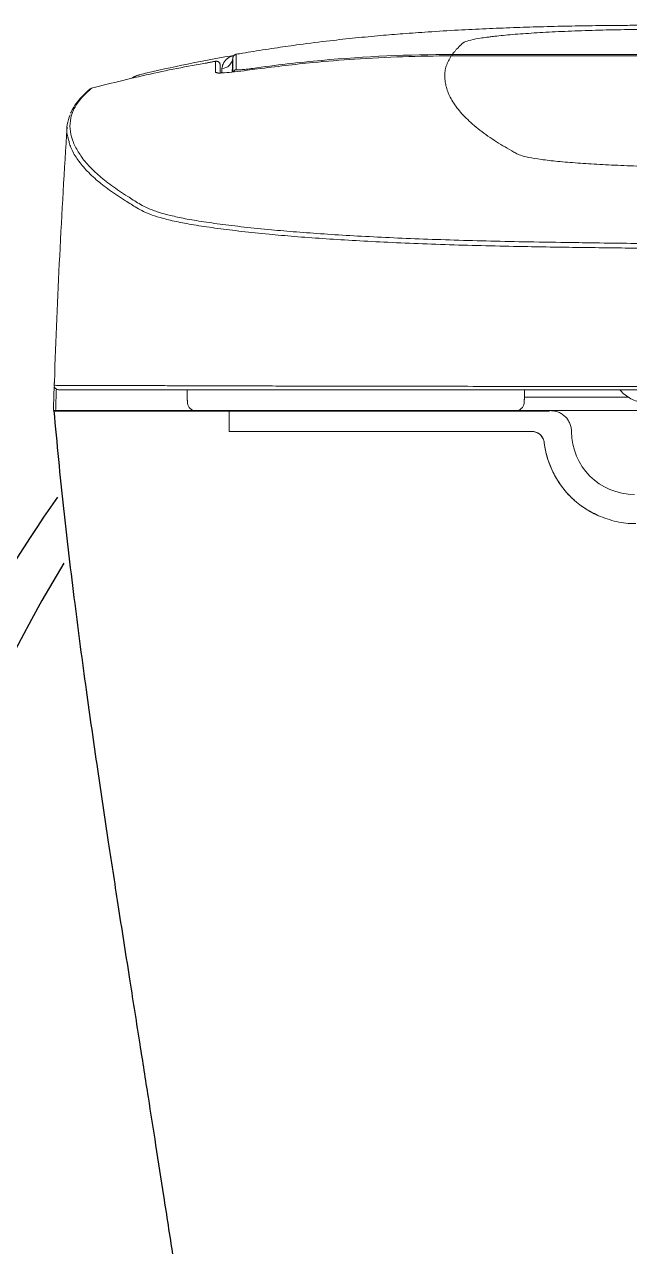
# Model space of a CAD drawing. Extents: x 3571 to 9666, y -561 to 1991.
# Drawn here: x 4921.5 to 5065.7, y -9 to 282.5 of the extents above; entities that cross this region are included whole.
import ezdxf

# ---------------------------------------------------------------- set-up
doc = ezdxf.new("R2010")
doc.units = 0
doc.header["$LTSCALE"] = 20
doc.header["$MEASUREMENT"] = 0
doc.layers.get('0').update_dxf_attribs({"linetype": 'CONTINUOUS'})
for name, color, linetype in [('00_COMPONENTS', 7, 'CONTINUOUS'), ('1', 7, 'CONTINUOUS'), ('4', 4, 'CONTINUOUS')]:
    doc.layers.add(name, color=color, linetype=linetype)

msp = doc.modelspace()

# ---------------------------------------------------------------- linework, layer by layer
at = {"color": 7, "linetype": 'Continuous', "lineweight": 15}
for p, q in [((5232.08, 275.03), (5023.21, 275.03)), ((5023.21, 275.03), (5023.21, 275.03)), ((5023.45, 275.38), (5231.84, 275.38)), ((5023.45, 275.03), (5023.45, 275.38)), ((5065.39, 193.62), (5040.65, 193.62)), ((4954.11, 190.46), (4954.11, 190.41)), ((4954.13, 190.46), (4954.13, 190.41)), ((4954.8, 190.46), (4954.8, 190.41)), ((4955.37, 190.46), (4955.37, 190.41)), ((4962.35, 190.37), (4971.39, 190.37)), ((4970.3, 189.46), (4970.3, 190.37)), ((4971.39, 190.37), (4992.43, 190.37)), ((4992.43, 190.37), (5005.72, 190.37)), ((5005.72, 190.37), (5032.03, 190.37)), ((5032.03, 190.37), (5038.55, 190.37)), ((5038.96, 190.41), (5046.86, 190.41)), ((5007.65, 185.46), (5005.66, 185.46)), ((5007.65, 185.46), (5005.66, 185.46)), ((5023.57, 185.46), (5007.65, 185.46)), ((5023.57, 185.46), (5007.65, 185.46)), ((5042.37, 185.46), (5023.57, 185.46)), ((5042.37, 185.46), (5023.57, 185.46))]:
    msp.add_line(p, q, dxfattribs=at)
msp.add_line((4928.48, 190.38), (5046.64, 190.39))
at = {"color": 7, "linetype": 'Continuous', "lineweight": 15, "flags": 128}
for points in [[(5023.41, 275.03), (5023.41, 275.12), (5023.41, 275.22), (5023.41, 275.3), (5023.41, 275.35), (5023.41, 275.38)], [(4992.38, 273.65), (4992.37, 273.73), (4992.36, 273.83), (4992.36, 273.91), (4992.35, 273.96), (4992.35, 273.98)]]:
    msp.add_lwpolyline(points, dxfattribs=at)
at = {"color": 7, "linetype": 'Continuous', "lineweight": 15}
for centre, radius, start, end in [((4968.39, 274.75), 2.74, 273.0442, 354.4422), ((4967.14, 272.79), 1, 359.9996, 100.2223), ((4972.11, 270.78), 1, 98.5905, 153.9239), ((4974.09, 271.52), 1.86, 8.4167, 17.3652), ((4967.14, 270.08), 1, 62.5928, 99.479), ((4929.57, 196.41), 1, 178.0463, 269.9997), ((4962.35, 192.37), 2, 185, 270), ((5038.55, 192.37), 2, 270, 355), ((5066.86, 185.41), 15, 180, 270)]:
    msp.add_arc(centre, radius, start, end, dxfattribs=at)
for points, knots in [([(5127.64, 282.55), (5123.91, 282.55), (5116.74, 282.54), (5106.45, 282.52), (5097.08, 282.5), (5088.64, 282.46), (5081.25, 282.43), (5074.87, 282.39), (5069.46, 282.36), (5064.87, 282.33), (5061.01, 282.3), (5056.53, 282.25), (5051.02, 282.16), (5044.46, 282), (5037.91, 281.79), (5031.42, 281.53), (5024.65, 281.2), (5018.05, 280.8), (5011.92, 280.36), (5006.19, 279.89), (5000.31, 279.33), (4993.91, 278.63), (4987.67, 277.85), (4981.62, 277), (4977.1, 276.3), (4973.82, 275.76), (4972.44, 275.52), (4971.92, 275.43)], [0, 0, 0, 0, 0.070455, 0.135104, 0.193948, 0.246989, 0.29423, 0.333385, 0.367403, 0.396306, 0.420078, 0.440185, 0.481122, 0.524531, 0.565128, 0.607203, 0.650633, 0.698182, 0.737901, 0.773078, 0.812433, 0.853317, 0.901758, 0.935931, 0.972857, 0.989809, 1, 1, 1, 1]), ([(5023.45, 275.38), (5023.52, 275.48), (5023.6, 275.58), (5023.71, 275.73), (5023.75, 275.77), (5023.81, 275.86), (5023.85, 275.91), (5023.95, 276.04), (5024.03, 276.12), (5024.25, 276.39), (5024.4, 276.56), (5024.88, 277.09), (5025.23, 277.44), (5025.7, 277.88), (5025.79, 277.96), (5025.93, 278.09), (5025.99, 278.14), (5026.13, 278.23), (5026.21, 278.27), (5026.66, 278.49), (5027.2, 278.66), (5028.6, 278.99), (5029.47, 279.16), (5031.01, 279.4), (5031.56, 279.47), (5032.45, 279.59), (5032.75, 279.63), (5033.38, 279.7), (5033.71, 279.74), (5035.37, 279.92), (5036.85, 280.06), (5040.06, 280.32), (5041.8, 280.44), (5045.5, 280.67), (5047.46, 280.77), (5051.56, 280.96), (5053.71, 281.04), (5058.14, 281.18), (5060.42, 281.23), (5065.08, 281.33), (5067.45, 281.36), (5070.44, 281.38), (5071.04, 281.39), (5072.24, 281.4), (5072.85, 281.4), (5074.05, 281.41), (5074.65, 281.41), (5075.55, 281.42), (5075.85, 281.42), (5076.45, 281.42), (5076.75, 281.42), (5079.46, 281.44), (5081.86, 281.45), (5089.08, 281.48), (5093.9, 281.5), (5108.35, 281.55), (5118, 281.56), (5127.64, 281.56)], [0.7121402, 0.7121402, 0.7121402, 0.7121402, 0.719641, 0.719641, 0.7228269, 0.7228269, 0.7260128, 0.7260128, 0.7323846, 0.7323846, 0.7451281, 0.7451281, 0.7706153, 0.7706153, 0.7769871, 0.7769871, 0.780173, 0.780173, 0.7833589, 0.7833589, 0.7961025, 0.7961025, 0.8088461, 0.8088461, 0.8152179, 0.8152179, 0.8184038, 0.8184038, 0.8215897, 0.8215897, 0.8343333, 0.8343333, 0.8470769, 0.8470769, 0.8598205, 0.8598205, 0.8725641, 0.8725641, 0.8853077, 0.8853077, 0.8980513, 0.8980513, 0.9012372, 0.9012372, 0.9044231, 0.9044231, 0.907609, 0.907609, 0.9092019, 0.9092019, 0.9107949, 0.9107949, 0.9235384, 0.9235384, 0.9490256, 0.9490256, 1, 1, 1, 1]), ([(4971.73, 275.24), (4968.38, 274.63), (4961.37, 273.35), (4953.8, 271.7), (4949.56, 270.73), (4948.96, 270.59)], [0, 0, 0, 0, 0.43844, 0.920898, 1, 1, 1, 1]), ([(4968.54, 272.02), (4968.54, 272.03), (4968.57, 272.41), (4968.76, 273.1), (4969.39, 274.08), (4970.29, 274.85), (4971.08, 275.05), (4971.39, 275.12)], [0, 0, 0, 0, 0.010605, 0.218097, 0.430239, 0.775199, 1, 1, 1, 1]), ([(4971.12, 274.48), (4971.08, 273.59), (4971.05, 272.64), (4971, 271.28), (4971, 271.2)], [0, 0, 0, 0, 0.942286, 1, 1, 1, 1]), ([(4971.16, 274.63), (4971.14, 274.59), (4971.12, 274.55), (4971.12, 274.49), (4971.12, 274.48)], [0, 0, 0, 0, 0.911054, 1, 1, 1, 1]), ([(4971.12, 271.21), (4971.12, 271.59), (4971.12, 272.5), (4971.12, 273.62), (4971.12, 274.32), (4971.12, 274.42), (4971.12, 274.46)], [0, 0, 0, 0, 0.239214, 0.560531, 0.790541, 1, 1, 1, 1]), ([(4971.18, 274.79), (4971.17, 274.78), (4971.14, 274.7), (4971.14, 274.66), (4971.14, 274.64), (4971.13, 274.63)], [0, 0, 0, 0, 0.125244, 0.724528, 1, 1, 1, 1]), ([(4971.94, 275.43), (4971.92, 275.43), (4971.79, 275.42), (4971.59, 275.31), (4971.38, 275.14), (4971.26, 274.97), (4971.2, 274.85), (4971.18, 274.81), (4971.18, 274.79)], [0, 0, 0, 0, 0.033516, 0.279485, 0.486779, 0.672906, 0.854685, 1, 1, 1, 1]), ([(4971.94, 275.32), (4971.94, 275.34), (4971.95, 275.41), (4971.96, 274.83), (4971.96, 273.69), (4971.96, 272.62), (4971.96, 271.77)], [0, 0, 0, 0, 0.12899, 0.41278, 0.533048, 1, 1, 1, 1]), ([(5023.21, 275.03), (5023.21, 275.03), (5019.36, 275.03), (5011.65, 274.91), (5000.65, 274.35), (4989.09, 273.43), (4981.41, 272.48), (4977.01, 271.93)], [0, 0, 0, 0, 0.000001, 0.249428, 0.498855, 0.713152, 1, 1, 1, 1]), ([(5127.64, 248.21), (5122.77, 248.22), (5113.04, 248.23), (5098.46, 248.3), (5086.51, 248.4), (5077.14, 248.51), (5070.54, 248.66), (5064.29, 248.87), (5058.51, 249.14), (5053.18, 249.48), (5048.47, 249.87), (5044.52, 250.32), (5041.52, 250.81), (5039.51, 251.32), (5038.61, 251.85), (5036.43, 253.03), (5033.23, 254.98), (5029.42, 257.7), (5026.27, 260.54), (5023.91, 263.38), (5022.63, 265.72), (5022, 267.55), (5021.72, 268.88), (5021.62, 270.17), (5021.69, 271.42), (5021.98, 272.63), (5022.46, 273.83), (5022.96, 274.63), (5023.21, 275.03)], [0, 0, 0, 0, 0.0336549, 0.0673096, 0.1009654, 0.1168253, 0.1326796, 0.1485348, 0.1643908, 0.1802438, 0.1970581, 0.213873, 0.2306869, 0.2475007, 0.2643252, 0.2811549, 0.3604902, 0.4506451, 0.5407981, 0.6309519, 0.7211056, 0.7630925, 0.8050819, 0.847127, 0.8857939, 0.9238621, 0.9619308, 1, 1, 1, 1]), ([(5023.41, 275.38), (5023.42, 275.38), (5023.43, 275.38), (5023.45, 275.38), (5023.45, 275.38), (5023.45, 275.38), (5023.45, 275.38)], [0, 0, 0, 0, 0.00004062858, 0.00004062858, 0.00004062858, 0.00004068858, 0.00004068858, 0.00004068858, 0.00004068858]), ([(4966.97, 273.75), (4962.09, 272.87), (4952.18, 271.06), (4942.42, 268.59), (4937.48, 267.33)], [0, 0, 0, 0, 0.493187, 1, 1, 1, 1]), ([(4966.97, 273.75), (4967.05, 273.76), (4967.19, 273.78), (4967.41, 273.74), (4967.61, 273.66), (4967.79, 273.54), (4967.94, 273.38), (4968.06, 273.19), (4968.13, 272.99), (4968.14, 272.84), (4968.14, 272.77)], [0, 0, 0, 0, 0.1249972, 0.2499976, 0.3749978, 0.5000005, 0.6250002, 0.7500009, 0.8749981, 1, 1, 1, 1]), ([(4966.98, 271.06), (4966.98, 271.11), (4966.98, 271.32), (4966.98, 272.2), (4966.98, 273.16), (4966.97, 273.7), (4966.97, 273.75)], [0, 0, 0, 0, 0.043577, 0.217882, 0.91511, 1, 1, 1, 1]), ([(4977.01, 271.93), (4976.21, 271.82), (4974.3, 271.57), (4971.47, 271.23), (4969.01, 270.99), (4967.48, 270.91), (4967.28, 270.99), (4967.21, 271.02)], [0, 0, 0, 0, 0.168116, 0.401638, 0.632952, 0.863969, 1, 1, 1, 1]), ([(4968.14, 272.77), (4968.14, 272.37), (4968.14, 271.83), (4968.14, 271.16), (4968.14, 270.97)], [0, 0, 0, 0, 0.725518, 1, 1, 1, 1]), ([(4971.96, 271.77), (4971.96, 271.75), (4971.99, 271.74), (4972.08, 271.72), (4972.15, 271.71), (4972.33, 271.71), (4972.45, 271.71), (4972.72, 271.72), (4972.88, 271.73), (4973.23, 271.76), (4973.43, 271.77), (4973.86, 271.82), (4974.09, 271.84), (4974.57, 271.9), (4974.82, 271.93), (4975.34, 272), (4975.6, 272.03), (4975.87, 272.07)], [0, 0, 0, 0, 0.125, 0.125, 0.25, 0.25, 0.375, 0.375, 0.5, 0.5, 0.625, 0.625, 0.75, 0.75, 0.875, 0.875, 1, 1, 1, 1]), ([(4975.87, 272.07), (4978.6, 272.46), (4981.35, 272.81), (4986.84, 273.45), (4989.59, 273.73), (4992.35, 273.98)], [0, 0, 0, 0, 0.5, 0.5, 1, 1, 1, 1]), ([(4948.9, 270.53), (4948.64, 270.47), (4947.99, 270.31), (4947.39, 269.93), (4947.02, 269.7)], [0, 0, 0, 0, 0.391743, 1, 1, 1, 1]), ([(4948.9, 270.5), (4948.46, 270.41), (4947.94, 270.3), (4947.45, 269.86), (4947.37, 269.78)], [0, 0, 0, 0, 0.82964, 1, 1, 1, 1]), ([(4937.48, 267.33), (4936.54, 266.47), (4934.65, 264.76), (4933.06, 262.18), (4932.27, 259.59), (4932.3, 256.99), (4933.03, 254.4), (4934.4, 251.81), (4936.35, 249.24), (4938.94, 246.66), (4942.11, 244.09), (4945.2, 242.09), (4947.42, 240.66), (4948.75, 239.79), (4950.33, 238.93), (4952.39, 238.07), (4954.57, 237.35), (4956.49, 236.92), (4957.18, 236.77)], [0, 0, 0, 0, 0.0843051, 0.168646, 0.2530211, 0.3374148, 0.4217982, 0.5061317, 0.5902302, 0.6743286, 0.7584271, 0.8425254, 0.8709183, 0.8994035, 0.9278753, 0.9562596, 0.9845427, 1, 1, 1, 1]), ([(4937.15, 267.17), (4937.01, 267.07), (4936.55, 266.75), (4936.05, 266.2), (4935.17, 265.35), (4934.02, 264.04), (4933.03, 262.64), (4932.62, 261.71), (4932.46, 261.35)], [0, 0, 0, 0, 0.047626, 0.151654, 0.274531, 0.534631, 0.818453, 1, 1, 1, 1]), ([(4937.53, 267.35), (4937.38, 267.29), (4937.22, 267.24), (4937.11, 267.15), (4937.1, 267.14), (4937.1, 267.14)], [0, 0, 0, 0, 0.8986449, 0.9942859, 1, 1, 1, 1]), ([(4937.15, 267.17), (4937.17, 267.18), (4937.26, 267.26), (4937.38, 267.3), (4937.48, 267.33)], [0, 0, 0, 0, 0.1758953, 1, 1, 1, 1]), ([(4932.09, 254.64), (4931.94, 255.12), (4931.52, 256.46), (4931.5, 258.58), (4932.09, 260.23), (4932.37, 261.01)], [0, 0, 0, 0, 0.225373, 0.630853, 1, 1, 1, 1]), ([(4931.61, 258.07), (4930.99, 247.83), (4929.76, 227.59), (4928.98, 207.33), (4928.6, 197.31)], [0, 0, 0, 0, 0.505568, 1, 1, 1, 1]), ([(5127.64, 228.87), (5120.45, 228.88), (5106.05, 228.89), (5086.86, 229.01), (5070.06, 229.15), (5055.66, 229.31), (5043.11, 229.49), (5032.49, 229.71), (5023.75, 229.95), (5015.24, 230.25), (5007.12, 230.61), (4999.51, 231.01), (4992.39, 231.46), (4985.75, 231.96), (4979.32, 232.53), (4973.19, 233.17), (4967.39, 233.88), (4962.3, 234.63), (4957.92, 235.42), (4954.43, 236.24), (4951.78, 237.08), (4949.77, 237.93), (4948.2, 238.79), (4946.88, 239.65), (4944.68, 241.05), (4941.64, 243), (4938.42, 245.57), (4935.7, 248.2), (4933.71, 250.87), (4932.49, 253.01), (4932.18, 254.25), (4932.09, 254.64)], [0, 0, 0, 0, 0.045708, 0.091417, 0.12226, 0.153108, 0.183927, 0.203525, 0.223123, 0.243303, 0.263483, 0.283067, 0.30265, 0.32281, 0.342974, 0.366582, 0.39019, 0.414353, 0.438516, 0.463245, 0.487996, 0.512833, 0.537745, 0.562669, 0.587513, 0.660767, 0.734021, 0.812707, 0.891393, 0.966592, 1, 1, 1, 1]), ([(4957.18, 236.77), (4957.7, 236.65), (4959.31, 236.26), (4962.97, 235.64), (4967.96, 234.91), (4973.76, 234.21), (4979.85, 233.58), (4986.23, 233.03), (4992.79, 232.55), (4999.87, 232.11), (5007.44, 231.72), (5015.46, 231.38), (5023.88, 231.09), (5032.6, 230.85), (5041.97, 230.65), (5048.47, 230.56), (5051.93, 230.51)], [0, 0, 0, 0, 0.03985, 0.122584, 0.205558, 0.288531, 0.371264, 0.439972, 0.508921, 0.577855, 0.646542, 0.715303, 0.784316, 0.853329, 0.922091, 1, 1, 1, 1]), ([(5051.93, 230.51), (5054.13, 230.48), (5061.98, 230.36), (5075.68, 230.22), (5092.95, 230.09), (5110.29, 230.01), (5121.86, 230), (5127.64, 230)], [0, 0, 0, 0, 0.088757, 0.316434, 0.544414, 0.77242, 1, 1, 1, 1]), ([(4928.36, 190.41), (4928.37, 190.57), (4928.43, 192.46), (4928.49, 194.34), (4928.55, 196.07)], [0, 0, 0, 0, 0.081524, 1, 1, 1, 1]), ([(4928.59, 197.31), (4928.58, 197.11), (4928.57, 196.56), (4928.57, 196.49), (4928.57, 196.45)], [0, 0, 0, 0, 0.367682, 1, 1, 1, 1]), ([(4928.57, 196.45), (4928.7, 196.45), (4928.95, 196.45), (4930.47, 196.44), (4932.82, 196.44), (4936.04, 196.44), (4939.48, 196.44), (4942.19, 196.44), (4944.08, 196.44), (4946.46, 196.43), (4949.27, 196.41), (4952.82, 196.38), (4957.01, 196.36), (4962.15, 196.34), (4967.92, 196.32), (4974.07, 196.31), (4980.45, 196.29), (4987.49, 196.27), (4995.22, 196.25), (5003.65, 196.24), (5012.68, 196.22), (5022.19, 196.21), (5031.79, 196.21), (5041.39, 196.2), (5053.99, 196.2), (5069.86, 196.2), (5089.05, 196.2), (5108.33, 196.2), (5121.21, 196.2), (5127.64, 196.2)], [0, 0, 0, 0, 0.082443, 0.164914, 0.247393, 0.329863, 0.412307, 0.446635, 0.480977, 0.515288, 0.549572, 0.574452, 0.599413, 0.624364, 0.64923, 0.669627, 0.690091, 0.710529, 0.730893, 0.751422, 0.772041, 0.79266, 0.813188, 0.831864, 0.850556, 0.887894, 0.925278, 0.962662, 1, 1, 1, 1]), ([(4928.62, 196.11), (4928.62, 196.09), (4928.66, 195.96), (4928.74, 195.81), (4928.84, 195.73), (4928.85, 195.72)], [0, 0, 0, 0, 0.113702, 0.962048, 1, 1, 1, 1]), ([(5127.64, 195.41), (5122.34, 195.41), (5111.74, 195.41), (5095.86, 195.41), (5081.28, 195.41), (5067.98, 195.41), (5055.97, 195.41), (5044.07, 195.41), (5032.9, 195.41), (5022.59, 195.41), (5013.16, 195.41), (5004.22, 195.41), (4995.86, 195.41), (4988.19, 195.41), (4981.21, 195.41), (4974.88, 195.41), (4968.77, 195.41), (4963.05, 195.41), (4957.94, 195.41), (4953.77, 195.41), (4950.24, 195.41), (4947.44, 195.41), (4945.06, 195.41), (4943.18, 195.41), (4940.1, 195.41), (4936.04, 195.41), (4932.47, 195.41), (4930.13, 195.41), (4929.75, 195.41), (4929.57, 195.41)], [0, 0, 0, 0, 0.030841, 0.061695, 0.092537, 0.116115, 0.139723, 0.163281, 0.186791, 0.207202, 0.227703, 0.248205, 0.268618, 0.288884, 0.309224, 0.329589, 0.349889, 0.37467, 0.399537, 0.424413, 0.449208, 0.483543, 0.517905, 0.552299, 0.586678, 0.689991, 0.793339, 0.896687, 1, 1, 1, 1]), ([(5063.37, 195.41), (5063.57, 195.19), (5064.17, 194.49), (5065.28, 193.63), (5066.7, 192.87), (5068.09, 192.43), (5069.01, 192.41), (5069.42, 192.39)], [0, 0, 0, 0, 0.1165229, 0.3537196, 0.5867509, 0.8142291, 1, 1, 1, 1]), ([(4928.9, 190.41), (4928.82, 190.41), (4928.74, 190.41), (4928.61, 190.41), (4928.55, 190.41), (4928.41, 190.41), (4928.36, 190.41), (4928.36, 190.41)], [0, 0, 0, 0, 0.25, 0.25, 0.5, 0.5, 1, 1, 1, 1]), ([(4928.9, 190.41), (4932.72, 190.41), (4940.38, 190.41), (4951.49, 190.41), (4958.85, 190.41), (4962.09, 190.41)], [0, 0, 0, 0, 0.357725, 0.717505, 1, 1, 1, 1]), ([(5046.86, 190.41), (5047.19, 190.41), (5047.51, 190.38), (5048.15, 190.25), (5048.47, 190.16), (5049.07, 189.9), (5049.36, 189.75), (5049.9, 189.39), (5050.16, 189.18), (5050.62, 188.72), (5050.83, 188.47), (5051.19, 187.92), (5051.35, 187.63), (5051.59, 187.03), (5051.69, 186.72), (5051.82, 186.07), (5051.86, 185.74), (5051.86, 185.41)], [0, 0, 0, 0, 0.125, 0.125, 0.25, 0.25, 0.375, 0.375, 0.5, 0.5, 0.625, 0.625, 0.75, 0.75, 0.875, 0.875, 1, 1, 1, 1]), ([(4970.3, 185.46), (4970.3, 185.67), (4970.3, 185.77), (4970.3, 186.33), (4970.3, 187.36), (4970.3, 188.48), (4970.3, 189.2), (4970.3, 189.46)], [0.0390166, 0.0390166, 0.0390166, 0.0390166, 0.0691718, 0.3344097, 0.5964025, 0.8519884, 1, 1, 1, 1]), ([(5005.66, 185.46), (5002.61, 185.46), (4996.51, 185.46), (4987.39, 185.46), (4980.4, 185.46), (4976.48, 185.46), (4970.3, 185.46)], [0, 0, 0, 0, 0.2966841, 0.5938332, 0.8909858, 0.9835193, 0.9835193, 0.9835193, 0.9835193]), ([(5005.66, 185.46), (5002.61, 185.46), (4996.51, 185.46), (4987.39, 185.46), (4980.24, 185.46), (4976.14, 185.46), (4975.04, 185.46)], [0, 0, 0, 0, 0.2966817, 0.5938283, 0.8909784, 1, 1, 1, 1]), ([(5045.35, 182.82), (5045.34, 182.92), (5045.32, 183.03), (5045.27, 183.23), (5045.24, 183.32), (5045.14, 183.61), (5045.06, 183.79), (5044.87, 184.12), (5044.76, 184.27), (5044.53, 184.55), (5044.4, 184.67), (5044, 185), (5043.7, 185.17), (5043.22, 185.34), (5043.05, 185.38), (5042.72, 185.44), (5042.54, 185.46), (5042.37, 185.46)], [0, 0, 0, 0, 0.0625, 0.0625, 0.125, 0.125, 0.25, 0.25, 0.375, 0.375, 0.5, 0.5, 0.75, 0.75, 0.875, 0.875, 1, 1, 1, 1]), ([(5045.35, 182.82), (5045.35, 182.82), (5045.31, 183.12), (5045.22, 183.43), (5044.95, 184.02), (5044.54, 184.6), (5043.76, 185.18), (5042.98, 185.42), (5042.52, 185.46), (5042.37, 185.46), (5042.37, 185.46)], [0, 0, 0, 0, 0.000012, 0.178068, 0.198228, 0.412471, 0.647544, 0.900511, 0.999988, 1, 1, 1, 1]), ([(5051.53, 170), (5051.43, 170.11), (5051.33, 170.21), (5051.12, 170.43), (5051.02, 170.54), (5050.72, 170.86), (5050.53, 171.09), (5049.96, 171.77), (5049.59, 172.24), (5048.9, 173.21), (5048.57, 173.72), (5047.96, 174.76), (5047.67, 175.29), (5046.88, 176.92), (5046.44, 178.04), (5045.92, 179.8), (5045.77, 180.39), (5045.58, 181.3), (5045.53, 181.6), (5045.45, 182.05), (5045.43, 182.21), (5045.39, 182.51), (5045.37, 182.67), (5045.35, 182.82)], [0, 0, 0, 0, 0.03125, 0.03125, 0.0625, 0.0625, 0.125, 0.125, 0.25, 0.25, 0.375, 0.375, 0.5, 0.5, 0.75, 0.75, 0.875, 0.875, 0.9375, 0.9375, 0.96875, 0.96875, 1, 1, 1, 1]), ([(5051.53, 170), (5051.53, 170), (5050.35, 171.09), (5048.54, 173.54), (5046.74, 177.12), (5045.78, 180.09), (5045.45, 182.02), (5045.35, 182.82), (5045.35, 182.82)], [0, 0, 0, 0, 0.000005, 0.364828, 0.600078, 0.835301, 0.999996, 1, 1, 1, 1]), ([(5058.17, 165.39), (5056.96, 165.93), (5055.8, 166.59), (5054.14, 167.74), (5053.59, 168.15), (5052.8, 168.81), (5052.54, 169.04), (5052.16, 169.39), (5051.97, 169.57), (5051.78, 169.75), (5051.66, 169.88), (5051.59, 169.94), (5051.53, 170)], [0, 0, 0, 0, 0.5, 0.5, 0.75, 0.75, 0.875, 0.875, 0.9375, 0.96875, 0.96875, 1, 1, 1, 1]), ([(5058.17, 165.39), (5057.03, 165.98), (5054.7, 167.17), (5052.41, 169.04), (5051.53, 170), (5051.53, 170)], [0, 0, 0, 0, 0.491085, 0.999993, 1, 1, 1, 1]), ([(5067.19, 163.46), (5067.19, 163.46), (5065.49, 163.46), (5062.59, 163.74), (5059.65, 164.84), (5058.17, 165.39)], [0, 0, 0, 0, 0.000005, 0.494913, 1, 1, 1, 1]), ([(5067.19, 163.46), (5067.19, 163.46), (5065.49, 163.46), (5062.59, 163.74), (5059.65, 164.84), (5058.17, 165.39)], [0, 0, 0, 0, 0.000005, 0.494913, 1, 1, 1, 1])]:
    msp.add_open_spline(points, degree=3, knots=knots, dxfattribs=at)
for points, degree in [([(4971.12, 274.46), (4971.12, 274.48)], 1), ([(4971.94, 275.32), (4971.94, 275.32)], 1), ([(4992.35, 273.98), (5002.68, 274.92), (5013.04, 275.38), (5023.41, 275.38)], 3), ([(5232.08, 275.03), (5023.21, 275.03)], 1), ([(4967.21, 273.81), (4964.54, 273.28)], 1), ([(4968.46, 270.99), (4968.54, 272.02)], 1), ([(4948.98, 270.53), (4948.9, 270.5)], 1), ([(4928.57, 196.5), (4928.6, 197.3)], 1), ([(4929.07, 195.56), (4928.9, 190.41)], 1), ([(4960.22, 195.41), (4960.25, 193.37)], 1), ([(5040.64, 193.37), (5040.68, 195.41)], 1), ([(4960.25, 193.37), (4960.35, 192.2)], 1), ([(5040.54, 192.2), (5040.64, 193.37)], 1), ([(4970.3, 189.46), (4970.3, 189.76), (4970.3, 190.07), (4970.3, 190.37)], 3)]:
    msp.add_open_spline(points, degree=degree, dxfattribs=at)
at = {"layer": '00_COMPONENTS', "color": 7, "linetype": 'Continuous', "lineweight": 0}
msp.add_line((4932.4, 190.41), (5127.64, 190.41), dxfattribs=at)
at = {"layer": '1', "color": 7, "linetype": 'Continuous'}
msp.add_open_spline([(4928.48, 190.38), (4929.17, 182.62), (4930.67, 167.29), (4933.3, 145.15), (4936.04, 124.44), (4938.75, 105.47), (4941.35, 88.05), (4943.94, 71.2), (4946.45, 55.14), (4948.81, 40.18), (4950.86, 27.09), (4952.76, 15), (4954.72, 2.43), (4956.83, -11.26), (4959.11, -26.2), (4961.51, -42.11), (4964.08, -59.59), (4966.52, -76.55), (4968.83, -93.08), (4970.99, -108.9), (4973.29, -126.31), (4975.74, -145.53), (4978.34, -166.82), (4980.08, -181.73), (4980.97, -189.59)], degree=3, knots=[0, 0, 0, 0, 0.065247, 0.128824, 0.186303, 0.238557, 0.286083, 0.329114, 0.374886, 0.414153, 0.446706, 0.476035, 0.506494, 0.542174, 0.579759, 0.619529, 0.662688, 0.712496, 0.749327, 0.789926, 0.83473, 0.884253, 0.939102, 1, 1, 1, 1], dxfattribs=at)
at = {"layer": '4'}
for centre, start in [((5193, -14.84), 145.0024), ((5205.7, -13.6), 148.6203)]:
    msp.add_arc(centre, 321.9, start, 177.9934, dxfattribs=at)

doc.saveas('drawing.dxf')
